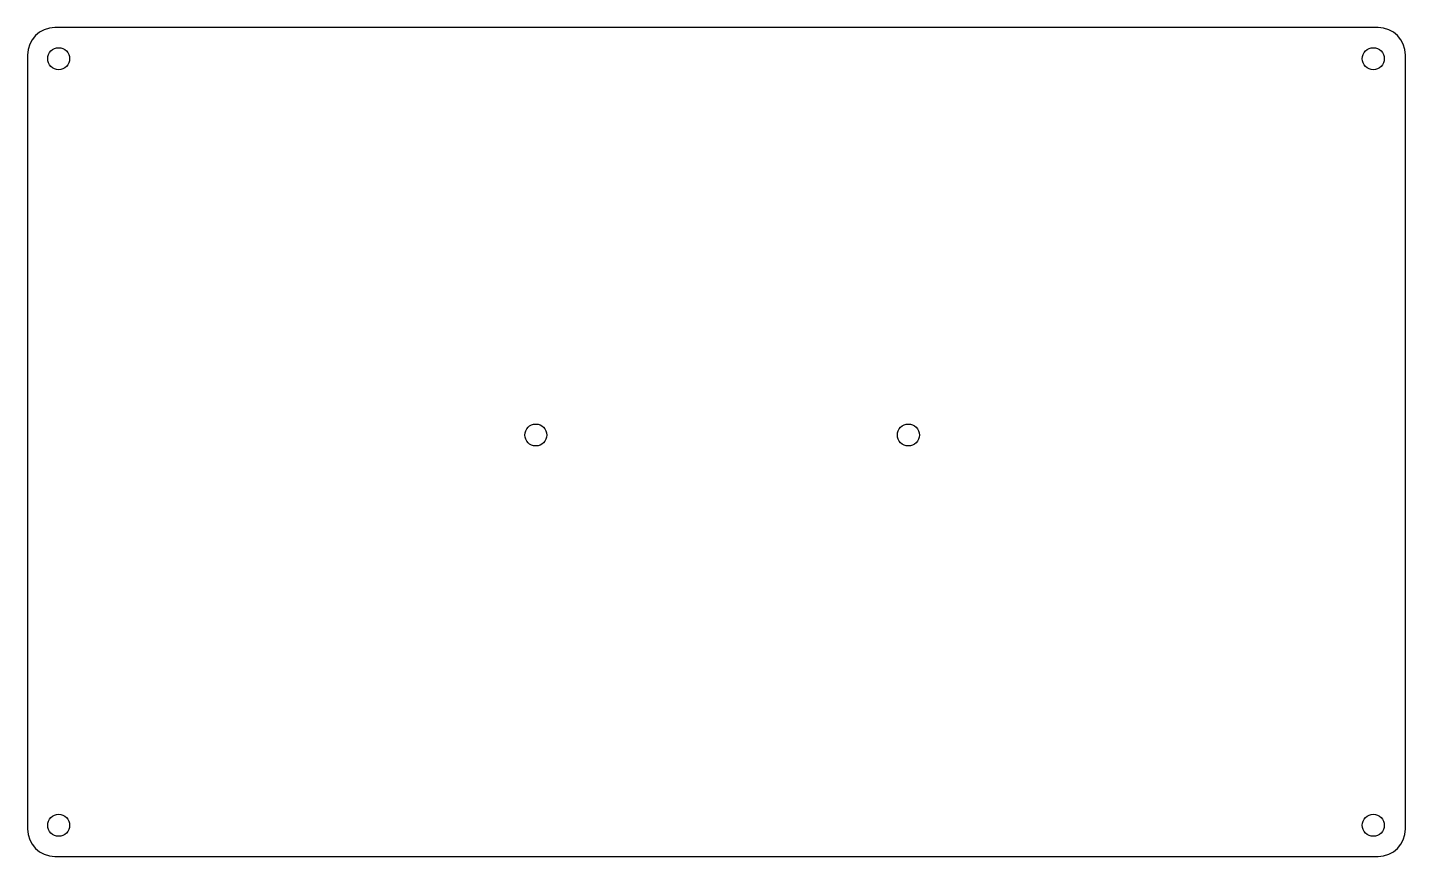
# Model space of a CAD drawing. Header units: millimetres. Extents: x -2 to 199, y -2 to 119.
import ezdxf

# ---------------------------------------------------------------- set-up
doc = ezdxf.new("R2010")
doc.units = ezdxf.units.MM

msp = doc.modelspace()

# ---------------------------------------------------------------- linework, layer by layer
at = {"color": 7, "linetype": 'Continuous', "lineweight": 25}
for p, q in [((195, 118.84), (2, 118.84)), ((-2, 114.84), (-2, 2)), ((199, 2), (199, 114.84)), ((2, -2), (195, -2))]:
    msp.add_line(p, q, dxfattribs=at)
for centre in [(2.54, 114.3), (194.31, 114.3), (72.14, 59.44), (126.49, 59.44), (2.54, 2.54), (194.31, 2.54)]:
    msp.add_circle(centre, 1.6, dxfattribs=at)
for centre, start, end in [((2, 114.84), 90, 180), ((195, 114.84), 0, 90), ((2, 2), 180, 270), ((195, 2), 270, 0)]:
    msp.add_arc(centre, 4, start, end, dxfattribs=at)

doc.saveas('drawing.dxf')
